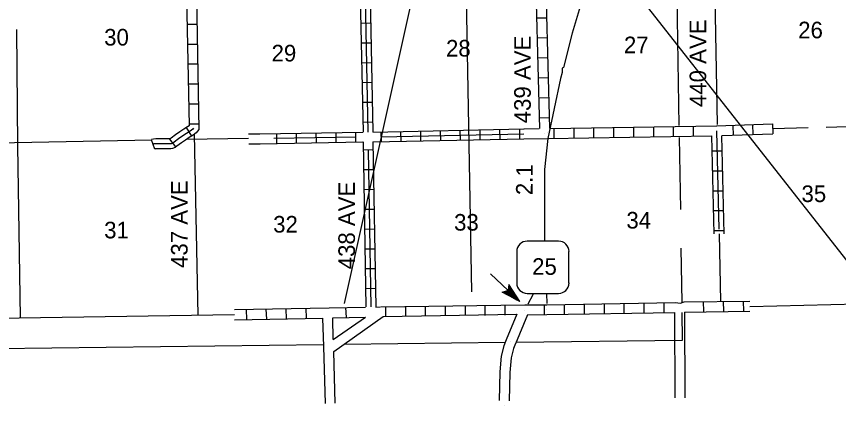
# Model space of a CAD drawing. Extents: x 1795385 to 2183142, y 16517164 to 16891733.
# Drawn here: x 2028337 to 2053124, y 16563208 to 16575287 of the extents above; entities that cross this region are included whole.
import ezdxf

# ---------------------------------------------------------------- set-up
doc = ezdxf.new("R2010")
doc.units = 0
for name, color, linetype in [('L11', 7, 'Continuous'), ('L13', 7, 'Continuous'), ('L14', 7, 'Continuous'), ('L2', 7, 'Continuous'), ('L22', 7, 'Continuous'), ('L28', 7, 'Continuous'), ('L3', 7, 'Continuous'), ('L30', 7, 'Continuous'), ('L35', 7, 'Continuous'), ('L37', 7, 'Continuous'), ('L51', 7, 'Continuous'), ('L8', 7, 'Continuous')]:
    doc.layers.add(name, color=color, linetype=linetype)

msp = doc.modelspace()

# ---------------------------------------------------------------- linework, layer by layer
at = {"layer": 'L11'}
for p, q in [((2035331, 16571749), (2035679, 16571754)), ((2035343, 16571450), (2035685, 16571455))]:
    msp.add_line(p, q, dxfattribs=at)
at = {"layer": 'L13'}
for p, q in [((2049388, 16576239), (2049462, 16572031)), ((2028337, 16574898), (2028374, 16571387)), ((2051138, 16571913), (2052212, 16571942)), ((2052749, 16571956), (2055598, 16572029)), ((2026854, 16571466), (2032417, 16571569)), ((2033469, 16571589), (2035336, 16571624)), ((2033699, 16571737), (2033808, 16566294)), ((2028374, 16571387), (2028454, 16566223)), ((2049522, 16568740), (2049562, 16566703)), ((2044341, 16566640), (2044330, 16566941)), ((2050449, 16566553), (2054915, 16566668))]:
    msp.add_line(p, q, dxfattribs=at)
at = {"layer": 'L2'}
msp.add_line((2000882, 16565780), (2034910, 16566312), dxfattribs=at)
at = {"layer": 'L22'}
for p, q in [((2043512, 16566698), (2042630, 16567532)), ((2043179, 16567216), (2043163, 16567031)), ((2043512, 16566698), (2043179, 16567216)), ((2043464, 16566746), (2043195, 16567163)), ((2043427, 16566799), (2043195, 16567147)), ((2043364, 16566846), (2043195, 16567115)), ((2042978, 16566983), (2043163, 16567031)), ((2043512, 16566698), (2042978, 16566983)), ((2043427, 16566746), (2043015, 16566983)), ((2043395, 16566799), (2043031, 16566983)), ((2043348, 16566830), (2043063, 16566999)), ((2043295, 16566883), (2043095, 16567015)), ((2043211, 16566946), (2043110, 16567015)), ((2043195, 16566983), (2043147, 16567015)), ((2043311, 16566899), (2043179, 16567078)), ((2043248, 16566962), (2043179, 16567047)), ((2043195, 16567015), (2043179, 16567031)), ((2043311, 16566883), (2043211, 16566983)), ((2043279, 16566915), (2043211, 16566983))]:
    msp.add_line(p, q, dxfattribs=at)
at = {"layer": 'L3'}
for p, q in [((2044678, 16568520), (2043739, 16568520)), ((2043422, 16568208), (2043422, 16567258)), ((2044995, 16567258), (2044995, 16568208)), ((2043739, 16566946), (2044678, 16566946))]:
    msp.add_line(p, q, dxfattribs=at)
for points in [[(2045513, 16576181), (2045365, 16575690), (2045096, 16574787), (2044832, 16573747), (2044795, 16573731), (2044795, 16573604), (2044737, 16573414), (2044356, 16571614)], [(2044356, 16571614), (2044256, 16570674), (2044256, 16568541)], [(2043913, 16566941), (2043902, 16566904), (2043754, 16566624)]]:
    msp.add_lwpolyline(points, dxfattribs=at)
for centre, start, end in [((2043737, 16568205), 90.0011, 180.0011), ((2044682, 16568205), 0.0011, 90.0011), ((2043737, 16567260), 180.0011, 270.0011), ((2044682, 16567260), 270.0011, 0.0011)]:
    msp.add_arc(centre, 315, start, end, dxfattribs=at)
at = {"layer": 'L35'}
for q in [(2038221, 16566645), (2062545, 16556238), (2042054, 16566989)]:
    msp.add_line((2041780, 16582681), q, dxfattribs=at)
at = {"layer": 'L37'}
for p, q in [((2048322, 16572005), (2048163, 16582174)), ((2048364, 16569475), (2048327, 16571646)), ((2048404, 16566669), (2048378, 16568305)), ((2048422, 16565537), (2048409, 16566375)), ((2001489, 16564966), (2037598, 16565407)), ((2038219, 16565417), (2043072, 16565475)), ((2043406, 16565473), (2048422, 16565537))]:
    msp.add_line(p, q, dxfattribs=at)
at = {"layer": 'L51'}
for p, q in [((2043665, 16566445), (2043665, 16566445)), ((2048178, 16566371), (2048191, 16563801)), ((2048477, 16566386), (2048491, 16563802)), ((2043237, 16565489), (2043237, 16565489)), ((2043047, 16563562), (2043047, 16563562))]:
    msp.add_line(p, q, dxfattribs=at)
for points in [[(2037600, 16565349), (2037571, 16566200)], [(2037891, 16565558), (2037873, 16566210)], [(2037891, 16565558), (2038858, 16566233)], [(2037905, 16565194), (2039392, 16566251)], [(2043428, 16566316), (2043103, 16565548)], [(2043746, 16566297), (2043380, 16565431)], [(2043098, 16565545), (2043034, 16565371), (2042956, 16565054), (2042911, 16564582), (2042895, 16563721)], [(2043380, 16565442), (2043322, 16565283), (2043253, 16565003), (2043211, 16564565), (2043195, 16563715)], [(2037656, 16563632), (2037600, 16565349)], [(2037948, 16563637), (2037905, 16565194)]]:
    msp.add_lwpolyline(points, dxfattribs=at)
at = {"layer": 'L8'}
for p, q in [((2033448, 16576857), (2033543, 16571994)), ((2033749, 16576857), (2033841, 16571884)), ((2038696, 16576271), (2038786, 16571804)), ((2038846, 16576274), (2038936, 16571807)), ((2038997, 16576271), (2039087, 16571815)), ((2033480, 16575057), (2033781, 16575057)), ((2039019, 16575084), (2038721, 16575078)), ((2044024, 16575241), (2044319, 16575247)), ((2044029, 16574639), (2044330, 16574650)), ((2033490, 16574455), (2033786, 16574455)), ((2039031, 16574487), (2038733, 16574481)), ((2044045, 16574037), (2044346, 16574048)), ((2033506, 16573858), (2033807, 16573858)), ((2039043, 16573891), (2038745, 16573885)), ((2044061, 16573441), (2044362, 16573446)), ((2033512, 16573256), (2033813, 16573256)), ((2039055, 16573294), (2038757, 16573288)), ((2044082, 16572839), (2044378, 16572849)), ((2033527, 16572654), (2033828, 16572654)), ((2039067, 16572698), (2038769, 16572692)), ((2039079, 16572101), (2038781, 16572095)), ((2044098, 16572237), (2044399, 16572248)), ((2033621, 16571686), (2033466, 16571941)), ((2033542, 16572050), (2033838, 16572050)), ((2039087, 16571804), (2043638, 16571904)), ((2039921, 16571825), (2039927, 16571527)), ((2040517, 16571837), (2040524, 16571539)), ((2041114, 16571850), (2041120, 16571552)), ((2041710, 16571862), (2041716, 16571564)), ((2042307, 16571875), (2042313, 16571577)), ((2042903, 16571887), (2042909, 16571589)), ((2043500, 16571900), (2043506, 16571601)), ((2044536, 16571915), (2044536, 16571614)), ((2045138, 16571920), (2045138, 16571624)), ((2045740, 16571931), (2045740, 16571630)), ((2046336, 16571941), (2046336, 16571640)), ((2046938, 16571957), (2046938, 16571656)), ((2047540, 16571962), (2047540, 16571667)), ((2048137, 16571973), (2048137, 16571672)), ((2048739, 16571978), (2048739, 16571683)), ((2049446, 16571989), (2051130, 16572057)), ((2049457, 16571841), (2049457, 16571841)), ((2049520, 16568879), (2049457, 16571841)), ((2049932, 16572005), (2049948, 16571704)), ((2050529, 16572031), (2050544, 16571730)), ((2051130, 16572057), (2051146, 16571756)), ((2051136, 16571904), (2051136, 16571904)), ((2032511, 16571294), (2032414, 16571576)), ((2033142, 16571356), (2032962, 16571594)), ((2035679, 16571754), (2038781, 16571804)), ((2038572, 16571651), (2036097, 16571611)), ((2036192, 16571467), (2036187, 16571765)), ((2036785, 16571473), (2036780, 16571771)), ((2037381, 16571482), (2037376, 16571781)), ((2037978, 16571492), (2037973, 16571790)), ((2038574, 16571501), (2038569, 16571800)), ((2039087, 16571508), (2043638, 16571603)), ((2039324, 16571812), (2039331, 16571514)), ((2039328, 16571663), (2043635, 16571753)), ((2044246, 16571762), (2044246, 16571762)), ((2044341, 16571788), (2044341, 16571788)), ((2049376, 16568737), (2049304, 16571688)), ((2049605, 16571698), (2051146, 16571756)), ((2049677, 16568742), (2049605, 16571688)), ((2035685, 16571455), (2038781, 16571508)), ((2038786, 16571508), (2038871, 16566540)), ((2039087, 16571514), (2039172, 16566529)), ((2039089, 16571266), (2038791, 16571261)), ((2038940, 16571263), (2039021, 16566542)), ((2049319, 16571239), (2049620, 16571239)), ((2039100, 16570670), (2038801, 16570664)), ((2049330, 16570637), (2049631, 16570637)), ((2039110, 16570073), (2038812, 16570068)), ((2049346, 16570040), (2049647, 16570040)), ((2039120, 16569476), (2038822, 16569471)), ((2049356, 16569439), (2049652, 16569439)), ((2039130, 16568880), (2038832, 16568875)), ((2049520, 16568879), (2049520, 16568879)), ((2049373, 16568840), (2049674, 16568840)), ((2039140, 16568283), (2038842, 16568278)), ((2039150, 16567687), (2038852, 16567682)), ((2039160, 16567090), (2038862, 16567085)), ((2044863, 16566313), (2044863, 16566614)), ((2045465, 16566323), (2045465, 16566624)), ((2046062, 16566339), (2046062, 16566640)), ((2046664, 16566350), (2046664, 16566645)), ((2047260, 16566355), (2047260, 16566656)), ((2047862, 16566366), (2047862, 16566667)), ((2049061, 16566397), (2049055, 16566698)), ((2049663, 16566408), (2049652, 16566703)), ((2050265, 16566413), (2050254, 16566714)), ((2035265, 16566466), (2035270, 16566165)), ((2035861, 16566471), (2035872, 16566170)), ((2036463, 16566482), (2036474, 16566181)), ((2037065, 16566498), (2037070, 16566197)), ((2037762, 16566508), (2038865, 16566529)), ((2038263, 16566524), (2038274, 16566223)), ((2039172, 16566529), (2039304, 16566545)), ((2039319, 16566545), (2043665, 16566598)), ((2039462, 16566545), (2039462, 16566249)), ((2040064, 16566556), (2040064, 16566255)), ((2040661, 16566566), (2040661, 16566265)), ((2041262, 16566571), (2041262, 16566271)), ((2041864, 16566582), (2041864, 16566281)), ((2042461, 16566582), (2042461, 16566281)), ((2042463, 16566592), (2042463, 16566291)), ((2043059, 16566592), (2043059, 16566291)), ((2043665, 16566598), (2044330, 16566603)), ((2044261, 16566307), (2044261, 16566603)), ((2044330, 16566455), (2044330, 16566455)), ((2037873, 16566210), (2038858, 16566233)), ((2039392, 16566251), (2043428, 16566316)), ((2043746, 16566297), (2044330, 16566307))]:
    msp.add_line(p, q, dxfattribs=at)
for points in [[(2044004, 16575690), (2044103, 16571915)], [(2044305, 16575695), (2044404, 16571920)], [(2033543, 16571994), (2033495, 16571960), (2033387, 16571894), (2033266, 16571814), (2033136, 16571725), (2032998, 16571623), (2032972, 16571603), (2032961, 16571598), (2032798, 16571599), (2032657, 16571599), (2032536, 16571598), (2032465, 16571595), (2032414, 16571577)], [(2033680, 16571922), (2033656, 16571890), (2033578, 16571835), (2033467, 16571767), (2033349, 16571690), (2033223, 16571603), (2033088, 16571503), (2033048, 16571473), (2033002, 16571453), (2032978, 16571448), (2032798, 16571449), (2032657, 16571449), (2032540, 16571448), (2032494, 16571446), (2032462, 16571435)], [(2033841, 16571884), (2033760, 16571781), (2033661, 16571709), (2033547, 16571640), (2033433, 16571566), (2033310, 16571481), (2033178, 16571383), (2033124, 16571342), (2033046, 16571308), (2032992, 16571298), (2032798, 16571299), (2032657, 16571299), (2032544, 16571298), (2032523, 16571297), (2032511, 16571293)], [(2043649, 16571904), (2044098, 16571915)], [(2044404, 16571915), (2044420, 16571915), (2049457, 16571989)], [(2043638, 16571603), (2044356, 16571614), (2049298, 16571688)], [(2044330, 16566603), (2048195, 16566672), (2048363, 16566657)], [(2048363, 16566657), (2048469, 16566688), (2050444, 16566715)], [(2034907, 16566457), (2037762, 16566508)], [(2044330, 16566307), (2048178, 16566371)], [(2048477, 16566386), (2050449, 16566414)], [(2034912, 16566155), (2037571, 16566200)]]:
    msp.add_lwpolyline(points, dxfattribs=at)

# ---------------------------------------------------------------- texts
at = {"layer": 'L14'}
for s, p in [('26', (2051907, 16574629)), ('30', (2030983, 16574412)), ('28', (2041289, 16574080)), ('27', (2046653, 16574180)), ('29', (2036030, 16573932)), ('35', (2052007, 16569697)), ('33', (2041532, 16568837)), ('34', (2046727, 16568900)), ('31', (2030983, 16568604)), ('32', (2036078, 16568779))]:
    msp.add_text(s, height=500, rotation=360, dxfattribs=at).set_placement(p)
at = {"layer": 'L28'}
msp.add_text('2.1', height=500, rotation=89.5435, dxfattribs=at).set_placement((2043898, 16569903))
at = {"layer": 'L3'}
msp.add_text('25', height=500, rotation=360, dxfattribs=at).set_placement((2043886, 16567506))
at = {"layer": 'L30'}
for s, p in [('440 AVE', (2049133, 16572558)), ('439 AVE', (2043844, 16572070)), ('437 AVE', (2033498, 16567713)), ('438 AVE', (2038543, 16567672))]:
    msp.add_text(s, height=500, rotation=90, dxfattribs=at).set_placement(p)

doc.saveas('drawing.dxf')
